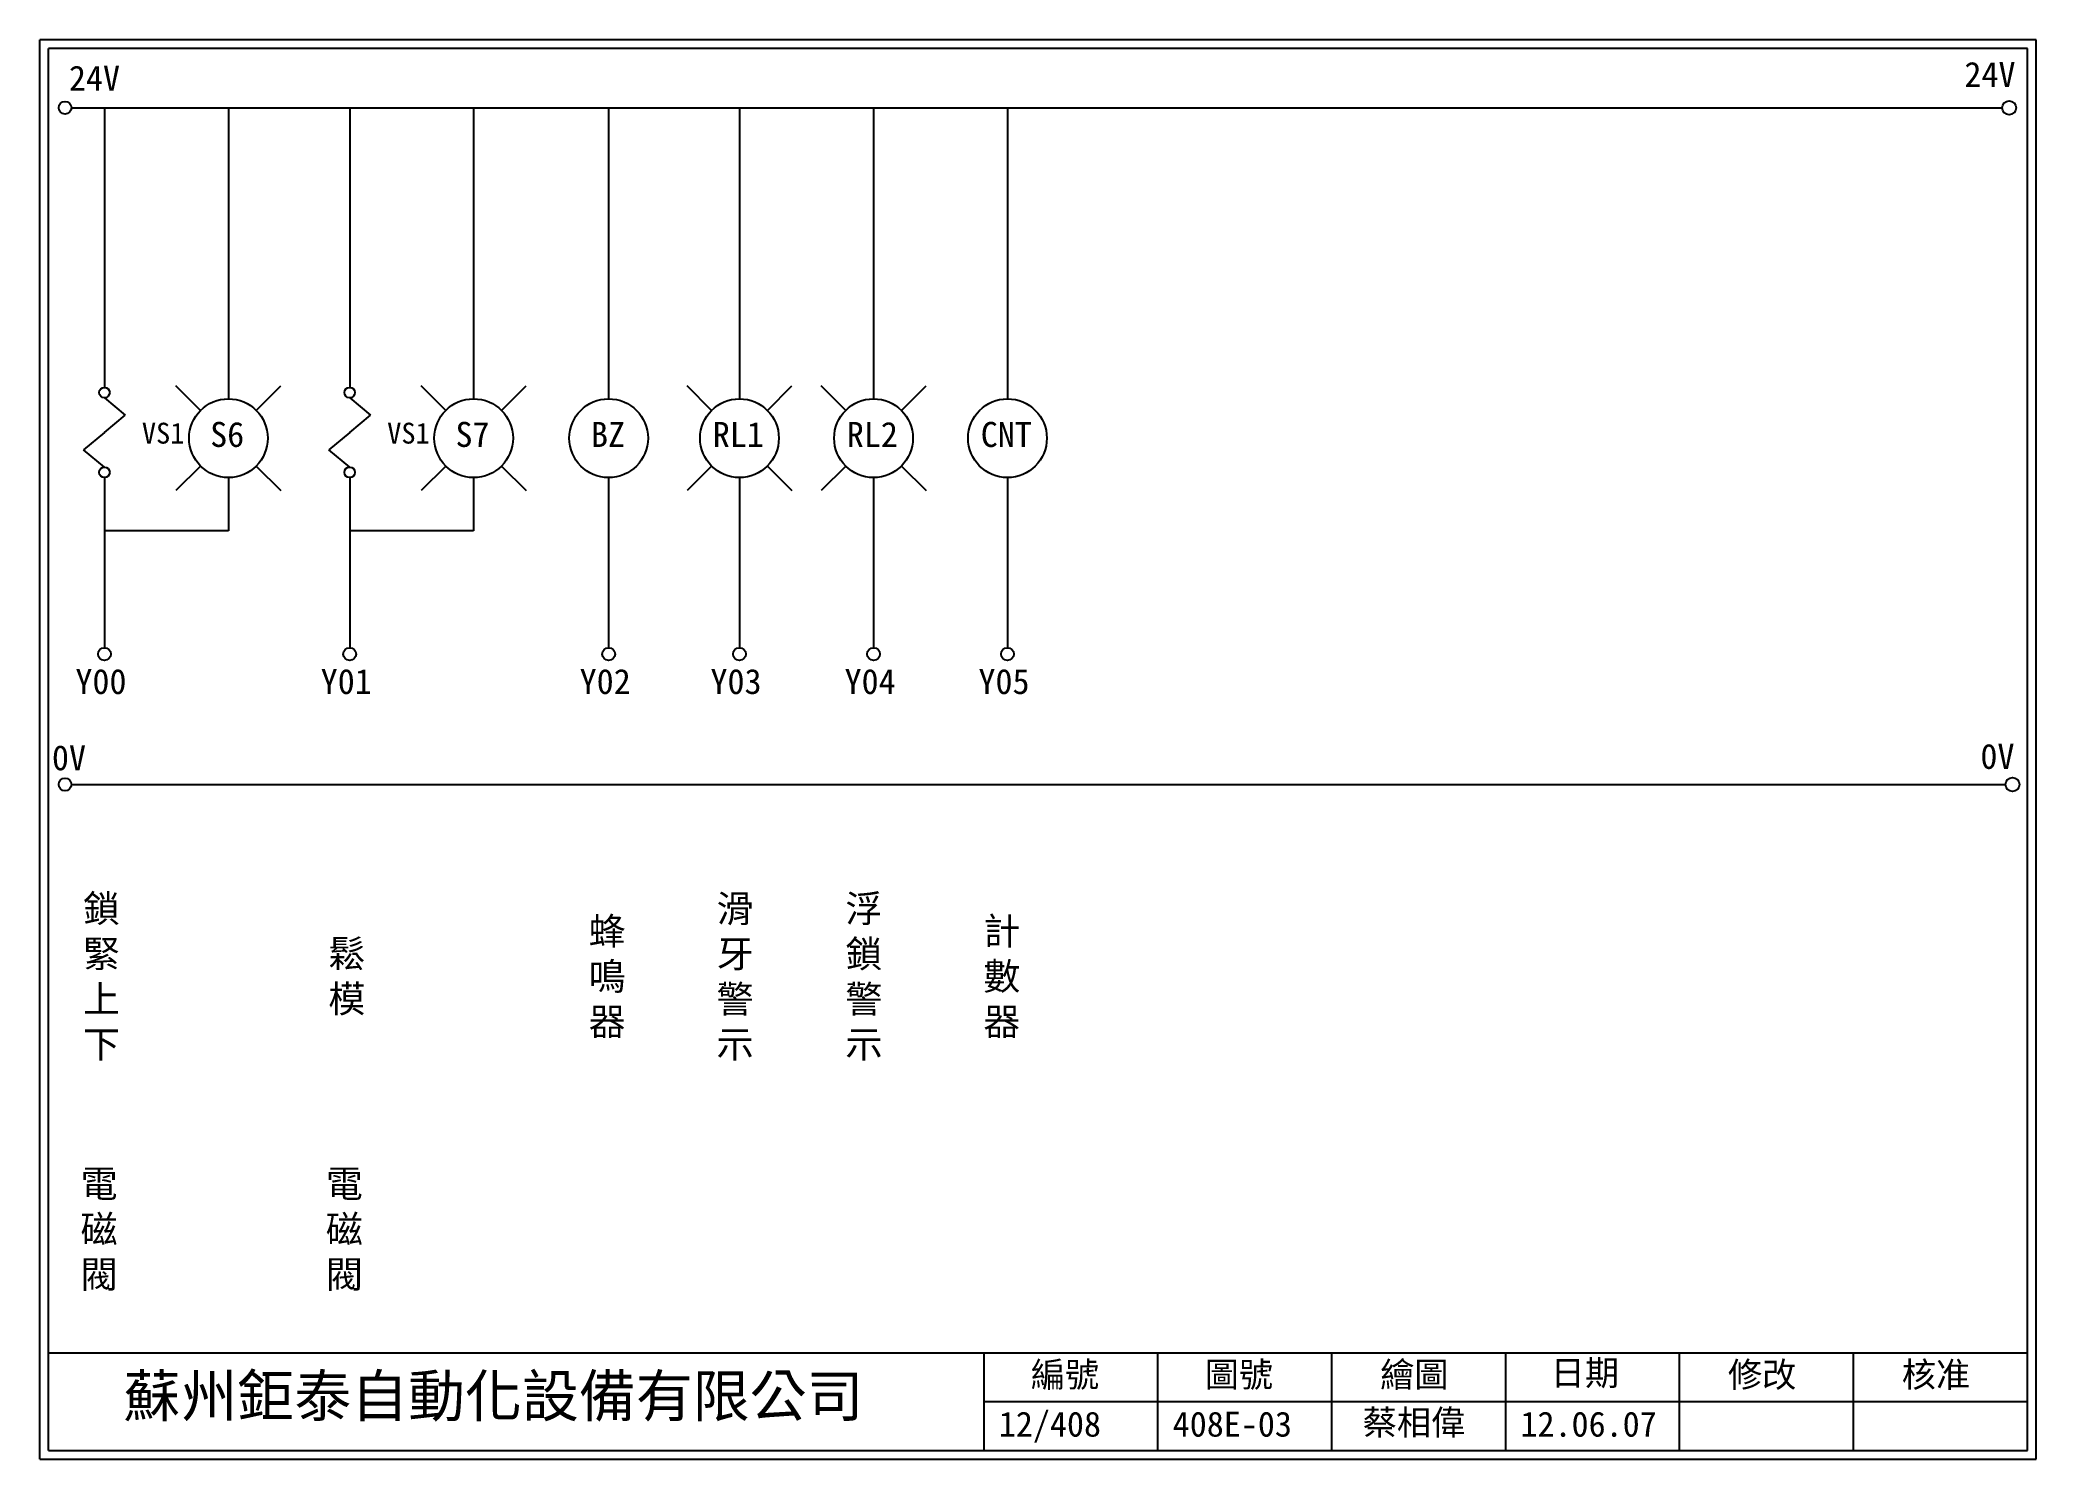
# Model space of a CAD drawing. Extents: x 926 to 1213, y 3 to 207.
import ezdxf

# ---------------------------------------------------------------- set-up
doc = ezdxf.new("R2010")
doc.units = 0
doc.layers.get('0').update_dxf_attribs({"linetype": 'CONTINUOUS'})
doc.layers.add('圖框層', color=7, linetype='CONTINUOUS')
doc.layers.add('標尺寸層', color=3, linetype='CONTINUOUS')
doc.styles.add('CNS', font='romanc.shx', dxfattribs={"bigfont": 'chineset.shx'})
doc.styles.add('STSL', font='KAIU.TTF')

msp = doc.modelspace()

# ---------------------------------------------------------------- linework, layer by layer
for centre in [(1208.88, 197.22), (1209.36, 99.96)]:
    msp.add_circle(centre, 1)
at = {"layer": '圖框層', "color": 7}
for p, q in [((1212.74, 206.97), (925.74, 206.97)), ((925.74, 3), (925.74, 206.97)), ((1212.74, 3), (1212.74, 206.97)), ((1211.49, 205.72), (926.99, 205.72)), ((926.99, 4.25), (926.99, 205.72)), ((1211.49, 4.25), (1211.49, 205.72)), ((926.99, 18.25), (1211.49, 18.25)), ((1061.49, 4.25), (1061.49, 18.25)), ((1086.49, 4.25), (1086.49, 18.25)), ((1111.49, 4.25), (1111.49, 18.25)), ((1136.49, 4.25), (1136.49, 18.25)), ((1161.49, 4.25), (1161.49, 18.25)), ((1186.49, 4.25), (1186.49, 18.25)), ((1061.49, 11.25), (1211.49, 11.25)), ((925.74, 3), (1212.74, 3)), ((926.99, 4.25), (1211.49, 4.25))]:
    msp.add_line(p, q, dxfattribs=at)
at = {"layer": '標尺寸層', "color": 7}
for p, q in [((930.28, 197.22), (1207.88, 197.22)), ((935.02, 197.22), (935.02, 157.03)), ((952.84, 197.22), (952.84, 155.39)), ((970.28, 197.22), (970.28, 157.03)), ((988.1, 197.22), (988.1, 155.39)), ((1007.51, 197.22), (1007.51, 155.39)), ((1026.32, 197.22), (1026.32, 155.39)), ((1045.6, 197.22), (1045.6, 155.39)), ((1064.85, 197.22), (1064.85, 155.39)), ((935.02, 155.53), (938.02, 153.04)), ((948.83, 153.73), (945.3, 157.27)), ((956.84, 153.73), (960.38, 157.27)), ((970.28, 155.53), (973.28, 153.04)), ((984.1, 153.73), (980.56, 157.27)), ((992.11, 153.73), (995.64, 157.27)), ((1022.32, 153.73), (1018.78, 157.27)), ((1030.33, 153.73), (1033.86, 157.27)), ((1041.59, 153.73), (1038.06, 157.27)), ((1049.6, 153.73), (1053.14, 157.27)), ((935.02, 150.55), (938.02, 153.04)), ((970.28, 150.55), (973.28, 153.04)), ((935.02, 150.55), (932.01, 148.06)), ((970.28, 150.55), (967.28, 148.06)), ((935.02, 145.57), (932.01, 148.06)), ((970.28, 145.57), (967.28, 148.06)), ((935.02, 144.07), (935.02, 119.62)), ((948.83, 145.73), (945.3, 142.19)), ((952.84, 144.07), (952.84, 136.39)), ((956.84, 145.73), (960.38, 142.19)), ((970.28, 144.07), (970.28, 119.62)), ((984.1, 145.73), (980.56, 142.19)), ((988.1, 144.07), (988.1, 136.39)), ((992.11, 145.73), (995.64, 142.19)), ((1007.51, 144.07), (1007.51, 119.62)), ((1022.32, 145.73), (1018.78, 142.19)), ((1026.32, 144.07), (1026.32, 119.62)), ((1030.33, 145.73), (1033.86, 142.19)), ((1041.59, 145.73), (1038.06, 142.19)), ((1045.6, 144.07), (1045.6, 119.62)), ((1049.6, 145.73), (1053.14, 142.19)), ((1064.85, 144.07), (1064.85, 119.62)), ((952.84, 136.39), (935.02, 136.39)), ((988.1, 136.39), (970.28, 136.39)), ((930.49, 99.96), (1208.36, 99.96))]:
    msp.add_line(p, q, dxfattribs=at)
for centre, radius in [((929.36, 197.22), 0.92), ((935.02, 156.28), 0.751), ((952.84, 149.73), 5.66), ((970.28, 156.28), 0.751), ((988.1, 149.73), 5.66), ((1007.51, 149.73), 5.66), ((1026.32, 149.73), 5.66), ((1045.6, 149.73), 5.66), ((1064.85, 149.73), 5.66), ((935.02, 144.82), 0.751), ((970.28, 144.82), 0.751), ((935.02, 118.7), 0.92), ((970.28, 118.7), 0.92), ((1007.51, 118.7), 0.92), ((1026.32, 118.7), 0.92), ((1045.6, 118.7), 0.92), ((1064.85, 118.7), 0.92), ((929.36, 99.96), 0.92)]:
    msp.add_circle(centre, radius, dxfattribs=at)

# ---------------------------------------------------------------- texts
at = {"layer": '圖框層', "color": 4, "style": 'STSL'}
for s, height, p in [('24V', 3.6, (1202.44, 200.22)), ('24V', 3.6, (929.91, 199.68)), ('S6', 3.6, (950.22, 148.47)), ('S7', 3.6, (985.49, 148.47)), ('CNT', 3.6, (1061.01, 148.47)), ('VS1', 3, (940.4, 148.95)), ('VS1', 3, (975.67, 148.95)), ('BZ', 3.6, (1004.97, 148.47)), ('RL1', 3.6, (1022.48, 148.47)), ('RL2', 3.6, (1041.75, 148.47)), ('Y00', 3.6, (930.84, 112.96)), ('Y01', 3.6, (966.11, 112.96)), ('Y02', 3.6, (1003.34, 112.96)), ('Y03', 3.6, (1022.15, 112.96)), ('Y04', 3.6, (1041.43, 112.96)), ('Y05', 3.6, (1060.68, 112.96)), ('0V', 3.6, (927.47, 102)), ('0V', 3.6, (1204.74, 102.2)), ('編號', 3.6, (1068.21, 13.34)), ('圖號', 3.6, (1093.21, 13.34)), ('繪圖', 3.6, (1118.44, 13.34)), ('日期', 3.6, (1142.96, 13.59)), ('修改', 3.6, (1168.44, 13.34)), ('核准', 3.6, (1193.44, 13.34)), ('蘇州鉅泰自動化設備有限公司', 6, (937.76, 9.08)), ('12/408', 3.6, (1063.61, 6.22)), ('408E-03', 3.6, (1088.61, 6.22)), ('蔡相偉', 3.6, (1115.93, 6.47)), ('12.06.07', 3.6, (1138.61, 6.22))]:
    msp.add_text(s, height=height, dxfattribs=at).set_placement(p)
at = {"layer": '標尺寸層', "color": 7, "char_height": 3.9, "attachment_point": 5, "style": 'CNS'}
for s, insert, width in [('{\\fDFKai-SB|b0|i0|c136|p65;鎖緊上下}', (934.59, 72.17), 2.8481), ('{\\fDFKai-SB|b0|i0|c136|p65;滑牙警示}', (1025.68, 72.17), 2.8481), ('{\\fDFKai-SB|b0|i0|c136|p65;浮鎖警示}', (1044.21, 72.17), 2.8481), ('{\\fDFKai-SB|b0|i0|c136|p65;蜂鳴器}', (1007.3, 72.17), 2.8481), ('{\\fDFKai-SB|b0|i0|c136|p65;計數器}', (1064.04, 72.17), 2.8481), ('{\\fDFKai-SB|b0|i0|c136|p65;鬆模}', (969.86, 72.17), 2.8481), ('{\\fDFKai-SB|b0|i0|c136|p65;電磁閥}', (934.25, 35.84), 8.6627), ('{\\fDFKai-SB|b0|i0|c136|p65;電磁閥}', (969.51, 35.84), 8.6627)]:
    msp.add_mtext(s, dxfattribs=dict(at, insert=insert, width=width))

doc.saveas('drawing.dxf')
